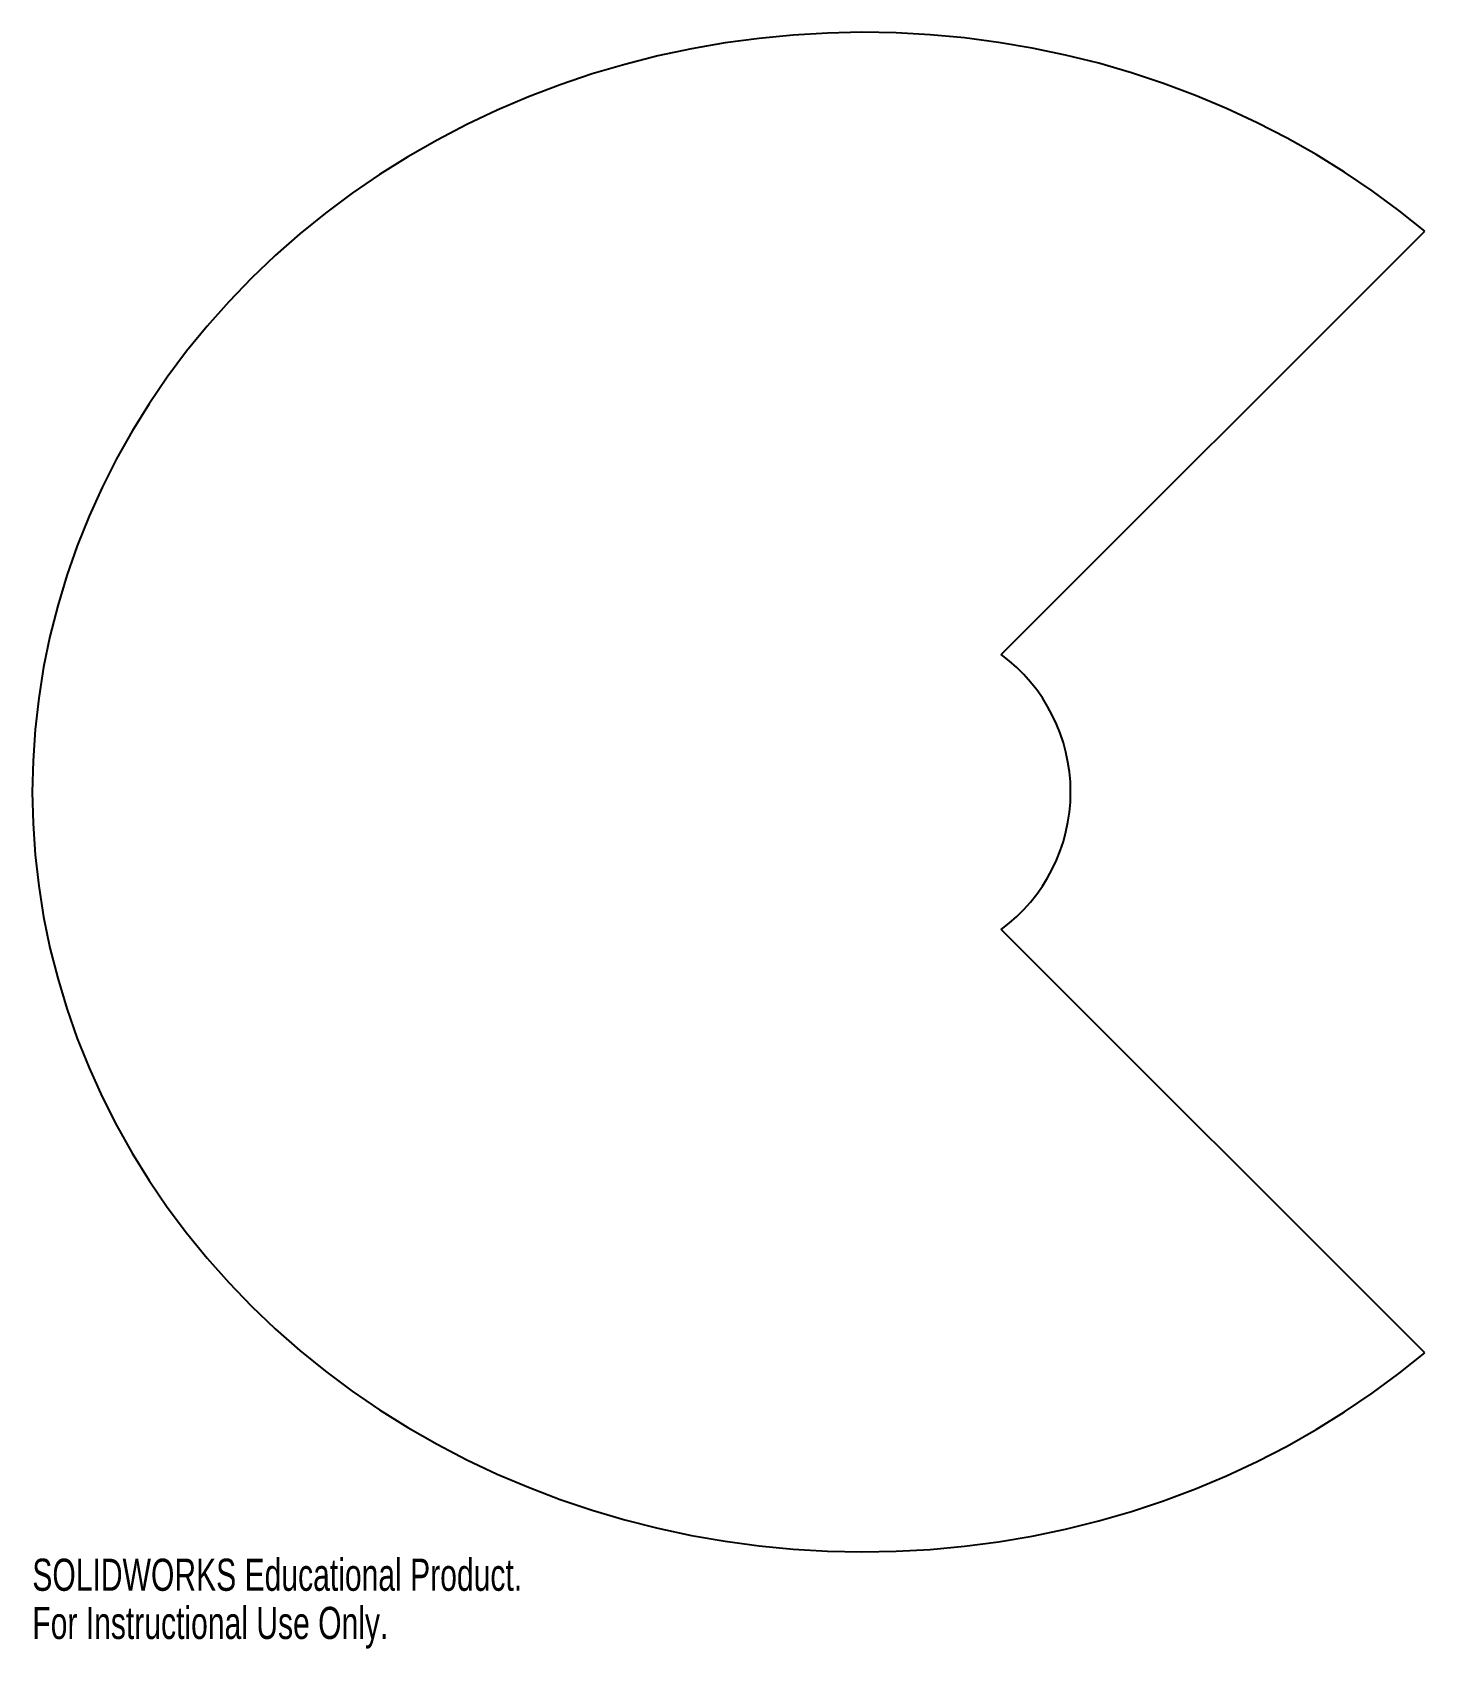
# Model space of a CAD drawing. Header units: inches. Extents: x -8.89 to -0.64, y -5.77 to 3.8.
import ezdxf

# ---------------------------------------------------------------- set-up
doc = ezdxf.new("R2010")
doc.units = ezdxf.units.IN
doc.header["$MEASUREMENT"] = 0
doc.styles.add('SLDTEXTSTYLE0', font='TXT', dxfattribs={"width": 0.7})

msp = doc.modelspace()

# ---------------------------------------------------------------- linework, layer by layer
at = {"color": 7, "linetype": 'Continuous', "lineweight": 25}
for p, q in [((-3.1466, 0.1148), (-0.6388, 2.6227)), ((-0.6388, -4.0211), (-3.1466, -1.5133))]:
    msp.add_line(p, q, dxfattribs=at)
at = {"color": 7, "linetype": 'Continuous', "lineweight": 25, "flags": 128}
msp.add_lwpolyline([(-0.6388, 2.6227), (-0.7916, 2.7451), (-0.9498, 2.8616), (-1.1132, 2.9721), (-1.2814, 3.0764), (-1.4541, 3.1742), (-1.6311, 3.2654), (-1.8121, 3.3498), (-1.9968, 3.4274), (-2.1848, 3.4979), (-2.3758, 3.5613), (-2.5695, 3.6175), (-2.7656, 3.6662), (-2.9637, 3.7076), (-3.1635, 3.7414), (-3.3647, 3.7677), (-3.5669, 3.7864), (-3.7698, 3.7974), (-3.973, 3.8008), (-4.1761, 3.7965), (-4.3789, 3.7845), (-4.581, 3.7649), (-4.782, 3.7377), (-4.9817, 3.703), (-5.1796, 3.6607), (-5.3754, 3.6111), (-5.5688, 3.5541), (-5.7595, 3.4898), (-5.9471, 3.4184), (-6.1313, 3.34), (-6.3118, 3.2547), (-6.4883, 3.1627), (-6.6606, 3.0641), (-6.8282, 2.9591), (-6.9909, 2.8479), (-7.1485, 2.7306), (-7.3006, 2.6075), (-7.4471, 2.4788), (-7.5876, 2.3446), (-7.722, 2.2053), (-7.8499, 2.061), (-7.9712, 1.912), (-8.0857, 1.7586), (-8.1932, 1.601), (-8.2934, 1.4394), (-8.3863, 1.2742), (-8.4716, 1.1057), (-8.5493, 0.9341), (-8.6191, 0.7597), (-8.681, 0.5828), (-8.7349, 0.4037), (-8.7806, 0.2228), (-8.8182, 0.0403), (-8.8474, -0.1435), (-8.8683, -0.3282), (-8.8809, -0.5136), (-8.8851, -0.6992), (-8.8809, -0.8849), (-8.8683, -1.0703), (-8.8474, -1.255), (-8.8182, -1.4387), (-8.7806, -1.6213), (-8.7349, -1.8022), (-8.681, -1.9813), (-8.6191, -2.1582), (-8.5493, -2.3325), (-8.4716, -2.5042), (-8.3863, -2.6727), (-8.2934, -2.8379), (-8.1932, -2.9994), (-8.0857, -3.157), (-7.9712, -3.3105), (-7.8499, -3.4595), (-7.722, -3.6038), (-7.5876, -3.7431), (-7.4471, -3.8773), (-7.3006, -4.006), (-7.1485, -4.1291), (-6.9909, -4.2464), (-6.8282, -4.3576), (-6.6606, -4.4626), (-6.4883, -4.5612), (-6.3118, -4.6532), (-6.1313, -4.7385), (-5.9471, -4.8169), (-5.7595, -4.8883), (-5.5688, -4.9525), (-5.3754, -5.0095), (-5.1796, -5.0592), (-4.9817, -5.1015), (-4.782, -5.1362), (-4.581, -5.1634), (-4.3789, -5.183), (-4.1761, -5.1949), (-3.973, -5.1992), (-3.7698, -5.1958), (-3.5669, -5.1848), (-3.3647, -5.1662), (-3.1635, -5.1399), (-2.9637, -5.106), (-2.7656, -5.0647), (-2.5695, -5.0159), (-2.3758, -4.9598), (-2.1848, -4.8964), (-1.9968, -4.8259), (-1.8121, -4.7483), (-1.6311, -4.6639), (-1.4541, -4.5726), (-1.2814, -4.4748), (-1.1132, -4.3706), (-0.9498, -4.2601), (-0.7916, -4.1436), (-0.6388, -4.0211)], dxfattribs=at)
at = {"color": 7, "linetype": 'Continuous', "lineweight": 25}
msp.add_arc((-3.7469, -0.6992), 1.0114, 306.40234, 53.59766, dxfattribs=at)

# ---------------------------------------------------------------- texts
at = {"color": 7, "linetype": 'Continuous', "char_height": 0.1903, "attachment_point": 1, "style": 'SLDTEXTSTYLE0'}
for s, insert in [('SOLIDWORKS Educational Product.', (-8.8851, -5.2394)), ('For Instructional Use Only.', (-8.8851, -5.5248))]:
    msp.add_mtext(s, dxfattribs=dict(at, insert=insert))

doc.saveas('drawing.dxf')
